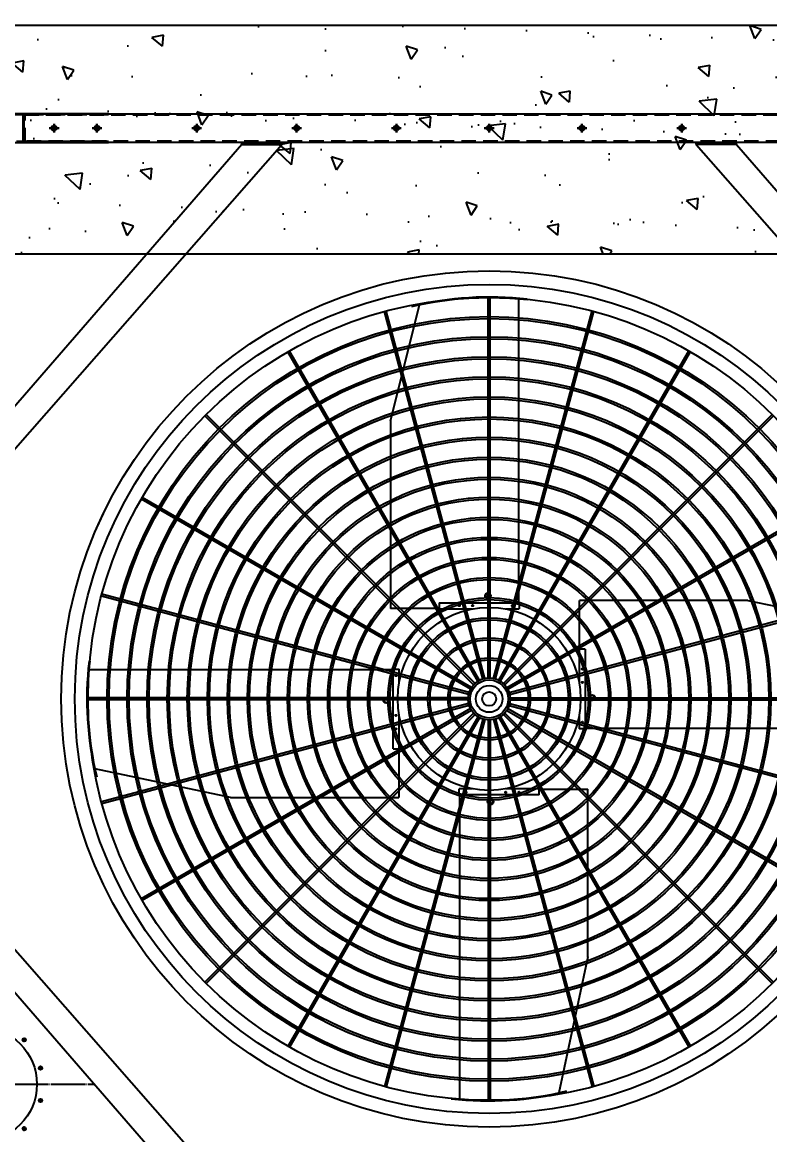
# Model space of a CAD drawing. Header units: millimetres. Extents: x 5461 to 24288, y 4498 to 17811.
# Drawn here: x 8681 to 9991, y 13653 to 15602 of the extents above; entities that cross this region are included whole.
import ezdxf

# ---------------------------------------------------------------- set-up
doc = ezdxf.new("R2010")
doc.units = ezdxf.units.MM
doc.linetypes.add('CENTER', pattern=[65, 60, -2, 1, -2])
doc.linetypes.add('HIDDEN', pattern=[9.525, 6.35, -3.175])
doc.layers.get('Defpoints').update_dxf_attribs({"color": 161})
for name, color, linetype in [('CENTER', 1, 'CENTER'), ('LINE', 7, 'Continuous'), ('숨은선', 5, 'HIDDEN')]:
    doc.layers.add(name, color=color, linetype=linetype)
doc.styles.get("Standard").update_dxf_attribs({"font": 'arial.ttf'})
doc.dimstyles.new('1.40', dxfattribs={"dimscale": 40, "dimtxt": 1, "dimasz": 1, "dimexe": 0.5, "dimexo": 0.5, "dimgap": 0.5, "dimtad": 1, "dimdec": 1, "dimzin": 9, "dimdsep": 46, "dimtxsty": 'Standard', "dimcen": 0, "dimclrd": 2, "dimclre": 2, "dimclrt": 3, "dimadec": 0, "dimazin": 0, "dimtfac": 1, "dimtdec": 1, "dimtmove": 1, "dimatfit": 3, "dimfxl": 1, "dimtolj": 1, "dimtzin": 0, "dimlwd": -1, "dimlwe": -1, "dimarcsym": 0})

# ---------------------------------------------------------------- blocks, each defined once
blk = doc.blocks.new('*D118')
at = {"color": 2, "transparency": 16777216}
for p, q in [((6999.4, 15461.3), (6999.4, 15897.6)), ((11999.4, 15461.3), (11999.4, 15897.6)), ((7039.4, 15877.6), (11959.4, 15877.6))]:
    blk.add_line(p, q, dxfattribs=at)
for points in [[(7039.4, 15884.3), (7039.4, 15871), (6999.4, 15877.6)], [(11959.4, 15884.3), (11959.4, 15871), (11999.4, 15877.6)]]:
    blk.add_solid(points, dxfattribs=at)
at = {"layer": 'Defpoints', "color": 0, "transparency": 16777216}
for p in [(11999.4, 15877.6), (6999.4, 15441.3), (11999.4, 15441.3)]:
    blk.add_point(p, dxfattribs=at)
at = {"color": 3, "transparency": 16777216, "insert": (9499.4, 15999.7), "char_height": 200, "attachment_point": 5}
blk.add_mtext('\\A1;5000', dxfattribs=at)
blk = doc.blocks.new('_DotSmall')
at = {"color": 0, "linetype": 'ByBlock', "const_width": 0.5}
blk.add_lwpolyline([(-0.0625, 0, 1), (0.0625, 0, 1)], format="xyb", close=True, dxfattribs=at)

msp = doc.modelspace()

# ---------------------------------------------------------------- hatches: boundary and pattern name
h = msp.add_hatch()
h.set_pattern_fill('AR-CONC', color=8, scale=1.28, angle=90)
h.set_pattern_definition([(140, (-13795.98, 17103.78), (20.402, 233.1964), [24.384, -268.224]), (85, (-13795.98, 17103.78), (-244.5528, -45.1116), [19.5072, -214.58]), (190.4514, (-13794.28, 17123.22), (-224.1507, 188.0848), [20.7232, -227.9555]), (136.1842, (-13861, 17103.78), (53.8142, 346.9812), [36.576, -402.336]), (186.6356, (-13856.52, 17132.7), (-316.7054, 303.8773), [31.085, -341.9336]), (81.1842, (-13861, 17103.8), (-316.7054, 303.8773), [29.2608, -321.8685]), (111, (-13844.75, 17136.3), (130.8995, 194.0664), [24.384, -268.224]), (56, (-13844.75, 17136.3), (-235.7606, 79.1066), [19.5072, -214.5792]), (161.4514, (-13833.84, 17152.47), (-104.8611, 273.173), [20.7232, -227.9551]), (127.5, (-13795.98, 17103.78), (-108.23045, 3.9534), [0, -211.97824, 0, -217.8304, 0, -215.392]), (97.5, (-13795.98, 17103.78), (-128.23114, 85.52917), [0, -124.19584, 0, -207.10144, 0, -82.0928]), (57.5, (-13795.98, 17031.28), (7.3328, 173.55596), [0, -81.28, 0, -253.5936, 0, -336.4992]), (47.5, (-13795.98, 16998.77), (-32.5459, 189.60535), [0, -105.664, 0, -168.4122, 0, -238.9632])])
h.paths.add_polyline_path([(11949.39, 15596.34), (7049.39, 15596.34), (7049.39, 15196.34), (11949.39, 15196.34)])

# ---------------------------------------------------------------- linework, layer by layer
at = {"color": 7}
for p, q in [((8832.4, 15441.34), (7299.4, 15441.34)), ((8832.4, 15441.34), (7299.4, 15441.34)), ((8351.4, 15441.34), (10647.4, 15441.34)), ((8682.4, 15391.34), (8682.4, 15441.34)), ((8684.4, 15391.34), (8684.4, 15441.34)), ((8684.4, 15391.34), (8684.4, 15441.34)), ((8684.4, 15441.34), (10314.4, 15441.34)), ((7299.4, 15391.34), (8832.4, 15391.34)), ((9136.76, 15387.34), (8403.4, 14553.99)), ((9066.05, 15387.34), (8403.4, 14624.7)), ((10314.4, 15391.34), (8684.4, 15391.34)), ((9066.05, 15387.34), (9066.05, 15389.34)), ((9066.05, 15389.34), (9136.76, 15389.34)), ((9066.05, 15387.34), (9136.76, 15387.34)), ((9136.76, 15387.34), (9136.76, 15389.34)), ((9862.05, 15387.34), (9862.05, 15389.34)), ((9932.76, 15389.34), (9862.05, 15389.34)), ((9932.76, 15387.34), (9862.05, 15387.34)), ((9862.05, 15387.34), (10595.4, 14553.99)), ((9932.76, 15387.34), (9932.76, 15389.34)), ((9932.76, 15387.34), (10595.4, 14624.7)), ((9136.76, 13443.4), (8403.4, 14276.76)), ((9066.05, 13443.4), (8403.4, 14206.05))]:
    msp.add_line(p, q, dxfattribs=at)
at = {"color": 3}
for p, q in [((9497.64, 14453.22), (9497.64, 15119.45)), ((9501.16, 14453.22), (9501.16, 15119.45)), ((9488.16, 14451.5), (9315.73, 15095.04)), ((9491.56, 14452.41), (9319.12, 15095.95)), ((9507.25, 14452.41), (9679.68, 15095.95)), ((9510.64, 14451.5), (9683.08, 15095.04)), ((9482.49, 14449.15), (9149.37, 15026.13)), ((9516.32, 14449.15), (9849.44, 15026.13)), ((9479.44, 14447.4), (9146.33, 15024.38)), ((9519.36, 14447.4), (9852.48, 15024.38)), ((9472.09, 14441.17), (9000.99, 14912.28)), ((9474.57, 14443.66), (9003.47, 14914.76)), ((9524.23, 14443.66), (9995.33, 14914.76)), ((9526.72, 14441.17), (9997.82, 14912.28)), ((9466.59, 14433.26), (8889.61, 14766.38)), ((9468.35, 14436.3), (8891.37, 14769.42)), ((9530.46, 14436.3), (10107.44, 14769.42)), ((9532.21, 14433.26), (10109.19, 14766.38)), ((9464.24, 14427.59), (8820.71, 14600.02)), ((9534.56, 14427.59), (10178.1, 14600.02)), ((9463.33, 14424.19), (8819.8, 14596.62)), ((9535.47, 14424.19), (10179.01, 14596.62)), ((9462.53, 14418.1), (8796.29, 14418.1)), ((9462.53, 14414.59), (8796.29, 14414.59)), ((9463.33, 14408.5), (8819.8, 14236.06)), ((9464.24, 14405.1), (8820.71, 14232.67)), ((9534.56, 14405.1), (10178.1, 14232.67)), ((9535.47, 14408.5), (10179.01, 14236.06)), ((9536.27, 14418.1), (10202.51, 14418.1)), ((9536.27, 14414.59), (10202.51, 14414.59)), ((9466.59, 14399.43), (8889.61, 14066.31)), ((9468.35, 14396.39), (8891.37, 14063.27)), ((9472.09, 14391.51), (9000.99, 13920.41)), ((9474.57, 14389.03), (9003.47, 13917.93)), ((9479.44, 14385.29), (9146.33, 13808.31)), ((9482.49, 14383.53), (9149.37, 13806.55)), ((9516.32, 14383.53), (9849.44, 13806.55)), ((9519.36, 14385.29), (9852.48, 13808.31)), ((9524.23, 14389.03), (9995.33, 13917.93)), ((9526.72, 14391.51), (9997.82, 13920.41)), ((9530.46, 14396.39), (10107.44, 14063.27)), ((9532.21, 14399.43), (10109.19, 14066.31)), ((9488.16, 14381.18), (9315.73, 13737.65)), ((9491.56, 14380.27), (9319.12, 13736.74)), ((9497.64, 14379.47), (9497.64, 13713.23)), ((9501.16, 14379.47), (9501.16, 13713.23)), ((9507.25, 14380.27), (9679.68, 13736.74)), ((9510.64, 14381.18), (9683.08, 13737.65))]:
    msp.add_line(p, q, dxfattribs=at)
at = {"color": 8}
msp.add_lwpolyline([(7049.39, 15596.34), (7049.39, 15196.34), (11949.39, 15196.34), (11949.39, 15596.34)], close=True, dxfattribs=at)
for centre, radius in [((8736.9, 15416.34), 4.5), ((8736.9, 15416.34), 3), ((8736.9, 15416.34), 3), ((8736.9, 15416.34), 3), ((8736.9, 15416.34), 3), ((8736.9, 15416.34), 3), ((8736.9, 15416.34), 3), ((8736.9, 15416.34), 3), ((8736.9, 15416.34), 3), ((8811.9, 15416.34), 4.5), ((8811.9, 15416.34), 3), ((8811.9, 15416.34), 3), ((8811.9, 15416.34), 3), ((8811.9, 15416.34), 3), ((8811.9, 15416.34), 3), ((8811.9, 15416.34), 3), ((8811.9, 15416.34), 3), ((8811.9, 15416.34), 3), ((8986.9, 15416.34), 4.5), ((8986.9, 15416.34), 3), ((8986.9, 15416.34), 3), ((8986.9, 15416.34), 3), ((8986.9, 15416.34), 3), ((8986.9, 15416.34), 3), ((8986.9, 15416.34), 3), ((8986.9, 15416.34), 3), ((8986.9, 15416.34), 3), ((9161.9, 15416.34), 4.5), ((9161.9, 15416.34), 3), ((9161.9, 15416.34), 3), ((9161.9, 15416.34), 3), ((9161.9, 15416.34), 3), ((9161.9, 15416.34), 3), ((9161.9, 15416.34), 3), ((9161.9, 15416.34), 3), ((9161.9, 15416.34), 3), ((9336.9, 15416.34), 4.5), ((9336.9, 15416.34), 3), ((9336.9, 15416.34), 3), ((9336.9, 15416.34), 3), ((9336.9, 15416.34), 3), ((9336.9, 15416.34), 3), ((9336.9, 15416.34), 3), ((9336.9, 15416.34), 3), ((9336.9, 15416.34), 3), ((9499.4, 15416.34), 4.5), ((9499.4, 15416.34), 3), ((9499.4, 15416.34), 3), ((9499.4, 15416.34), 3), ((9499.4, 15416.34), 3), ((9499.4, 15416.34), 3), ((9499.4, 15416.34), 3), ((9499.4, 15416.34), 3), ((9499.4, 15416.34), 3), ((9661.9, 15416.34), 4.5), ((9661.9, 15416.34), 3), ((9661.9, 15416.34), 3), ((9661.9, 15416.34), 3), ((9661.9, 15416.34), 3), ((9661.9, 15416.34), 3), ((9661.9, 15416.34), 3), ((9661.9, 15416.34), 3), ((9661.9, 15416.34), 3), ((9836.9, 15416.34), 4.5), ((9836.9, 15416.34), 3), ((9836.9, 15416.34), 3), ((9836.9, 15416.34), 3), ((9836.9, 15416.34), 3), ((9836.9, 15416.34), 3), ((9836.9, 15416.34), 3), ((9836.9, 15416.34), 3), ((9836.9, 15416.34), 3), ((8684.56, 13819.13), 3), ((8713.03, 13769.81), 3), ((8713.03, 13712.87), 3), ((8684.56, 13663.56), 3)]:
    msp.add_circle(centre, radius)
at = {"color": 3}
for radius in [750, 749.99, 726.19, 703.11, 160.26]:
    msp.add_circle((9499.4, 14416.34), radius, dxfattribs=at)
at = {"color": 3, "ltscale": 5}
for radius in [669.71, 666.2, 634.56, 631.04, 599.4, 595.89, 564.25, 560.73, 529.09, 525.58, 493.94, 490.42, 458.78, 455.27, 423.63, 420.11, 388.47, 384.95, 353.31, 349.8, 318.16, 314.64, 283, 279.49, 247.85, 244.33, 212.69, 209.18, 177.54, 174.02, 142.38, 138.86, 107.22, 103.71, 72.07, 68.55, 36.91, 33.4, 23.44, 12.3]:
    msp.add_circle((9499.4, 14416.34), radius, dxfattribs=at)
at = {"color": 7}
msp.add_circle((8606.78, 13741.34), 100, dxfattribs=at)
at = {"layer": 'CENTER'}
for p, q in [((8745.42, 15416.34), (8728.38, 15416.34)), ((8745.42, 15416.34), (8728.38, 15416.34)), ((8745.42, 15416.34), (8728.38, 15416.34)), ((8728.38, 15416.34), (8745.42, 15416.34)), ((8736.9, 15423.84), (8736.9, 15408.84)), ((8736.9, 15423.84), (8736.9, 15408.84)), ((8736.9, 15423.84), (8736.9, 15408.84)), ((8736.9, 15423.84), (8736.9, 15408.84)), ((8736.9, 15423.84), (8736.9, 15408.84)), ((8736.9, 15423.84), (8736.9, 15408.84)), ((8736.9, 15423.84), (8736.9, 15408.84)), ((8736.9, 15423.84), (8736.9, 15408.84)), ((8736.9, 15408.84), (8736.9, 15423.84)), ((8736.9, 15408.84), (8736.9, 15423.84)), ((8736.9, 15408.84), (8736.9, 15423.84)), ((8736.9, 15408.84), (8736.9, 15423.84)), ((8736.9, 15408.84), (8736.9, 15423.84)), ((8736.9, 15408.84), (8736.9, 15423.84)), ((8736.9, 15408.84), (8736.9, 15423.84)), ((8736.9, 15408.84), (8736.9, 15423.84)), ((8820.42, 15416.34), (8803.38, 15416.34)), ((8820.42, 15416.34), (8803.38, 15416.34)), ((8820.42, 15416.34), (8803.38, 15416.34)), ((8803.38, 15416.34), (8820.42, 15416.34)), ((8811.9, 15423.84), (8811.9, 15408.84)), ((8811.9, 15423.84), (8811.9, 15408.84)), ((8811.9, 15423.84), (8811.9, 15408.84)), ((8811.9, 15423.84), (8811.9, 15408.84)), ((8811.9, 15423.84), (8811.9, 15408.84)), ((8811.9, 15423.84), (8811.9, 15408.84)), ((8811.9, 15423.84), (8811.9, 15408.84)), ((8811.9, 15423.84), (8811.9, 15408.84)), ((8811.9, 15408.84), (8811.9, 15423.84)), ((8811.9, 15408.84), (8811.9, 15423.84)), ((8811.9, 15408.84), (8811.9, 15423.84)), ((8811.9, 15408.84), (8811.9, 15423.84)), ((8811.9, 15408.84), (8811.9, 15423.84)), ((8811.9, 15408.84), (8811.9, 15423.84)), ((8811.9, 15408.84), (8811.9, 15423.84)), ((8811.9, 15408.84), (8811.9, 15423.84)), ((8995.42, 15416.34), (8978.38, 15416.34)), ((8995.42, 15416.34), (8978.38, 15416.34)), ((8995.42, 15416.34), (8978.38, 15416.34)), ((8978.38, 15416.34), (8995.42, 15416.34)), ((8986.9, 15423.84), (8986.9, 15408.84)), ((8986.9, 15423.84), (8986.9, 15408.84)), ((8986.9, 15423.84), (8986.9, 15408.84)), ((8986.9, 15423.84), (8986.9, 15408.84)), ((8986.9, 15423.84), (8986.9, 15408.84)), ((8986.9, 15423.84), (8986.9, 15408.84)), ((8986.9, 15423.84), (8986.9, 15408.84)), ((8986.9, 15423.84), (8986.9, 15408.84)), ((8986.9, 15408.84), (8986.9, 15423.84)), ((8986.9, 15408.84), (8986.9, 15423.84)), ((8986.9, 15408.84), (8986.9, 15423.84)), ((8986.9, 15408.84), (8986.9, 15423.84)), ((8986.9, 15408.84), (8986.9, 15423.84)), ((8986.9, 15408.84), (8986.9, 15423.84)), ((8986.9, 15408.84), (8986.9, 15423.84)), ((8986.9, 15408.84), (8986.9, 15423.84)), ((9170.42, 15416.34), (9153.38, 15416.34)), ((9170.42, 15416.34), (9153.38, 15416.34)), ((9170.42, 15416.34), (9153.38, 15416.34)), ((9153.38, 15416.34), (9170.42, 15416.34)), ((9161.9, 15423.84), (9161.9, 15408.84)), ((9161.9, 15423.84), (9161.9, 15408.84)), ((9161.9, 15423.84), (9161.9, 15408.84)), ((9161.9, 15423.84), (9161.9, 15408.84)), ((9161.9, 15423.84), (9161.9, 15408.84)), ((9161.9, 15423.84), (9161.9, 15408.84)), ((9161.9, 15423.84), (9161.9, 15408.84)), ((9161.9, 15423.84), (9161.9, 15408.84)), ((9161.9, 15408.84), (9161.9, 15423.84)), ((9161.9, 15408.84), (9161.9, 15423.84)), ((9161.9, 15408.84), (9161.9, 15423.84)), ((9161.9, 15408.84), (9161.9, 15423.84)), ((9161.9, 15408.84), (9161.9, 15423.84)), ((9161.9, 15408.84), (9161.9, 15423.84)), ((9161.9, 15408.84), (9161.9, 15423.84)), ((9161.9, 15408.84), (9161.9, 15423.84)), ((9345.42, 15416.34), (9328.38, 15416.34)), ((9345.42, 15416.34), (9328.38, 15416.34)), ((9345.42, 15416.34), (9328.38, 15416.34)), ((9328.38, 15416.34), (9345.42, 15416.34)), ((9336.9, 15423.84), (9336.9, 15408.84)), ((9336.9, 15423.84), (9336.9, 15408.84)), ((9336.9, 15423.84), (9336.9, 15408.84)), ((9336.9, 15423.84), (9336.9, 15408.84)), ((9336.9, 15423.84), (9336.9, 15408.84)), ((9336.9, 15423.84), (9336.9, 15408.84)), ((9336.9, 15423.84), (9336.9, 15408.84)), ((9336.9, 15423.84), (9336.9, 15408.84)), ((9336.9, 15408.84), (9336.9, 15423.84)), ((9336.9, 15408.84), (9336.9, 15423.84)), ((9336.9, 15408.84), (9336.9, 15423.84)), ((9336.9, 15408.84), (9336.9, 15423.84)), ((9336.9, 15408.84), (9336.9, 15423.84)), ((9336.9, 15408.84), (9336.9, 15423.84)), ((9336.9, 15408.84), (9336.9, 15423.84)), ((9336.9, 15408.84), (9336.9, 15423.84)), ((9490.88, 15416.34), (9507.92, 15416.34)), ((9490.88, 15416.34), (9507.92, 15416.34)), ((9490.88, 15416.34), (9507.92, 15416.34)), ((9507.92, 15416.34), (9490.88, 15416.34)), ((9499.4, 15423.84), (9499.4, 15408.84)), ((9499.4, 15423.84), (9499.4, 15408.84)), ((9499.4, 15423.84), (9499.4, 15408.84)), ((9499.4, 15423.84), (9499.4, 15408.84)), ((9499.4, 15423.84), (9499.4, 15408.84)), ((9499.4, 15423.84), (9499.4, 15408.84)), ((9499.4, 15423.84), (9499.4, 15408.84)), ((9499.4, 15423.84), (9499.4, 15408.84)), ((9499.4, 15408.84), (9499.4, 15423.84)), ((9499.4, 15408.84), (9499.4, 15423.84)), ((9499.4, 15408.84), (9499.4, 15423.84)), ((9499.4, 15408.84), (9499.4, 15423.84)), ((9499.4, 15408.84), (9499.4, 15423.84)), ((9499.4, 15408.84), (9499.4, 15423.84)), ((9499.4, 15408.84), (9499.4, 15423.84)), ((9499.4, 15408.84), (9499.4, 15423.84)), ((9653.38, 15416.34), (9670.42, 15416.34)), ((9653.38, 15416.34), (9670.42, 15416.34)), ((9653.38, 15416.34), (9670.42, 15416.34)), ((9670.42, 15416.34), (9653.38, 15416.34)), ((9661.9, 15423.84), (9661.9, 15408.84)), ((9661.9, 15423.84), (9661.9, 15408.84)), ((9661.9, 15423.84), (9661.9, 15408.84)), ((9661.9, 15423.84), (9661.9, 15408.84)), ((9661.9, 15423.84), (9661.9, 15408.84)), ((9661.9, 15423.84), (9661.9, 15408.84)), ((9661.9, 15423.84), (9661.9, 15408.84)), ((9661.9, 15423.84), (9661.9, 15408.84)), ((9661.9, 15408.84), (9661.9, 15423.84)), ((9661.9, 15408.84), (9661.9, 15423.84)), ((9661.9, 15408.84), (9661.9, 15423.84)), ((9661.9, 15408.84), (9661.9, 15423.84)), ((9661.9, 15408.84), (9661.9, 15423.84)), ((9661.9, 15408.84), (9661.9, 15423.84)), ((9661.9, 15408.84), (9661.9, 15423.84)), ((9661.9, 15408.84), (9661.9, 15423.84)), ((9828.38, 15416.34), (9845.42, 15416.34)), ((9828.38, 15416.34), (9845.42, 15416.34)), ((9828.38, 15416.34), (9845.42, 15416.34)), ((9845.42, 15416.34), (9828.38, 15416.34)), ((9836.9, 15423.84), (9836.9, 15408.84)), ((9836.9, 15423.84), (9836.9, 15408.84)), ((9836.9, 15423.84), (9836.9, 15408.84)), ((9836.9, 15423.84), (9836.9, 15408.84)), ((9836.9, 15423.84), (9836.9, 15408.84)), ((9836.9, 15423.84), (9836.9, 15408.84)), ((9836.9, 15423.84), (9836.9, 15408.84)), ((9836.9, 15423.84), (9836.9, 15408.84)), ((9836.9, 15408.84), (9836.9, 15423.84)), ((9836.9, 15408.84), (9836.9, 15423.84)), ((9836.9, 15408.84), (9836.9, 15423.84)), ((9836.9, 15408.84), (9836.9, 15423.84)), ((9836.9, 15408.84), (9836.9, 15423.84)), ((9836.9, 15408.84), (9836.9, 15423.84)), ((9836.9, 15408.84), (9836.9, 15423.84)), ((9836.9, 15408.84), (9836.9, 15423.84)), ((8681.91, 13816.48), (8687.27, 13821.83)), ((8686.92, 13816.77), (8682.2, 13821.48)), ((8686.92, 13816.77), (8682.2, 13821.48)), ((8686.92, 13816.77), (8682.2, 13821.48)), ((8686.92, 13816.77), (8682.2, 13821.48)), ((8709.41, 13768.84), (8716.73, 13770.81)), ((8713.89, 13766.59), (8712.17, 13773.03)), ((8713.89, 13766.59), (8712.17, 13773.03)), ((8713.89, 13766.59), (8712.17, 13773.03)), ((8713.89, 13766.59), (8712.17, 13773.03)), ((8406.78, 13741.34), (8806.78, 13741.34)), ((8709.41, 13713.84), (8716.73, 13711.88)), ((8712.17, 13709.65), (8713.89, 13716.09)), ((8712.17, 13709.65), (8713.89, 13716.09)), ((8712.17, 13709.65), (8713.89, 13716.09)), ((8712.17, 13709.65), (8713.89, 13716.09)), ((8681.91, 13666.21), (8687.27, 13660.85)), ((8682.2, 13661.21), (8686.92, 13665.92)), ((8682.2, 13661.21), (8686.92, 13665.92)), ((8682.2, 13661.21), (8686.92, 13665.92)), ((8682.2, 13661.21), (8686.92, 13665.92))]:
    msp.add_line(p, q, dxfattribs=at)
at = {"layer": 'LINE', "color": 3}
for p, q in [((9326.69, 14903.54), (9377.25, 15106.26)), ((9551.06, 15116.87), (9551.06, 14584.51)), ((9326.69, 14903.54), (9326.69, 14574.54)), ((9494.89, 14600.57), (9492.69, 14596.77)), ((9494.89, 14600.57), (9492.69, 14596.77)), ((9492.69, 14596.77), (9494.89, 14592.96)), ((9492.69, 14596.77), (9494.89, 14592.96)), ((9499.28, 14600.57), (9494.89, 14600.57)), ((9499.28, 14600.57), (9494.89, 14600.57)), ((9501.48, 14596.77), (9499.28, 14600.57)), ((9501.48, 14596.77), (9499.28, 14600.57)), ((9499.28, 14592.96), (9501.48, 14596.77)), ((9499.28, 14592.96), (9501.48, 14596.77)), ((9412, 14584.51), (9551.77, 14584.51)), ((9412, 14584.51), (9551.77, 14584.51)), ((9412, 14584.51), (9412, 14573.96)), ((9412, 14584.51), (9412, 14573.96)), ((9494.89, 14592.96), (9499.28, 14592.96)), ((9494.89, 14592.96), (9499.28, 14592.96)), ((9551.77, 14584.51), (9551.77, 14573.96)), ((9551.77, 14584.51), (9551.77, 14573.96)), ((9952.56, 14589.06), (9657.6, 14589.06)), ((9657.6, 14503.75), (9657.6, 14589.06)), ((9657.6, 14503.75), (9657.6, 14589.06)), ((9952.56, 14589.06), (10190.44, 14538.5)), ((9412, 14574.54), (9326.69, 14574.54)), ((9412, 14574.54), (9326.69, 14574.54)), ((9412, 14573.96), (9470.4, 14573.96)), ((9412, 14573.96), (9470.4, 14573.96)), ((9528.41, 14573.96), (9551.77, 14573.96)), ((9528.41, 14573.96), (9551.77, 14573.96)), ((9657.02, 14503.75), (9657.02, 14445.35)), ((9657.02, 14503.75), (9657.02, 14445.35)), ((9667.56, 14503.75), (9657.02, 14503.75)), ((9667.56, 14503.75), (9657.02, 14503.75)), ((9667.56, 14503.75), (9667.56, 14363.98)), ((9667.56, 14503.75), (9667.56, 14363.98)), ((8797.75, 14468.01), (9331.24, 14468.01)), ((9331.24, 14328.94), (9331.24, 14468.71)), ((9331.24, 14328.94), (9331.24, 14468.71)), ((9331.24, 14468.71), (9341.79, 14468.71)), ((9331.24, 14468.71), (9341.79, 14468.71)), ((9341.79, 14445.35), (9341.79, 14468.71)), ((9341.79, 14445.35), (9341.79, 14468.71)), ((9679.83, 14423.06), (9676.02, 14420.86)), ((9679.83, 14423.06), (9676.02, 14420.86)), ((9683.63, 14420.86), (9679.83, 14423.06)), ((9683.63, 14420.86), (9679.83, 14423.06)), ((9318.98, 14418.42), (9315.17, 14416.22)), ((9318.98, 14418.42), (9315.17, 14416.22)), ((9315.17, 14416.22), (9315.17, 14411.83)), ((9315.17, 14416.22), (9315.17, 14411.83)), ((9315.17, 14411.83), (9318.98, 14409.63)), ((9315.17, 14411.83), (9318.98, 14409.63)), ((9322.78, 14416.22), (9318.98, 14418.42)), ((9322.78, 14416.22), (9318.98, 14418.42)), ((9318.98, 14409.63), (9322.78, 14411.83)), ((9318.98, 14409.63), (9322.78, 14411.83)), ((9322.78, 14411.83), (9322.78, 14416.22)), ((9322.78, 14411.83), (9322.78, 14416.22)), ((9676.02, 14420.86), (9676.02, 14416.47)), ((9676.02, 14420.86), (9676.02, 14416.47)), ((9676.02, 14416.47), (9679.83, 14414.27)), ((9676.02, 14416.47), (9679.83, 14414.27)), ((9679.83, 14414.27), (9683.63, 14416.47)), ((9679.83, 14414.27), (9683.63, 14416.47)), ((9683.63, 14416.47), (9683.63, 14420.86)), ((9683.63, 14416.47), (9683.63, 14420.86)), ((9341.79, 14328.94), (9341.79, 14387.34)), ((9341.79, 14328.94), (9341.79, 14387.34)), ((9657.02, 14387.34), (9657.02, 14363.98)), ((9657.02, 14387.34), (9657.02, 14363.98)), ((9667.56, 14363.98), (9657.02, 14363.98)), ((9667.56, 14363.98), (9657.02, 14363.98)), ((10201.05, 14364.68), (9667.56, 14364.68)), ((9331.24, 14328.94), (9341.79, 14328.94)), ((9331.24, 14328.94), (9341.79, 14328.94)), ((9341.2, 14328.94), (9341.2, 14243.63)), ((9341.2, 14328.94), (9341.2, 14243.63)), ((9046.24, 14243.63), (8808.37, 14294.19)), ((9470.4, 14258.73), (9447.04, 14258.73)), ((9447.04, 14248.18), (9447.04, 14258.73)), ((9470.4, 14258.73), (9447.04, 14258.73)), ((9447.04, 14248.18), (9447.04, 14258.73)), ((9470.4, 14258.73), (9447.04, 14258.73)), ((9447.04, 14248.18), (9447.04, 14258.73)), ((9470.4, 14258.73), (9447.04, 14258.73)), ((9447.04, 14248.18), (9447.04, 14258.73)), ((9586.81, 14248.18), (9447.04, 14248.18)), ((9586.81, 14248.18), (9447.04, 14248.18)), ((9586.81, 14248.18), (9447.04, 14248.18)), ((9586.81, 14248.18), (9447.04, 14248.18)), ((9447.74, 13715.81), (9447.74, 14248.18)), ((9447.74, 13715.81), (9447.74, 14248.18)), ((9586.81, 14258.73), (9528.41, 14258.73)), ((9586.81, 14258.73), (9528.41, 14258.73)), ((9586.81, 14258.73), (9528.41, 14258.73)), ((9586.81, 14258.73), (9528.41, 14258.73)), ((9586.81, 14248.18), (9586.81, 14258.73)), ((9586.81, 14248.18), (9586.81, 14258.73)), ((9586.81, 14248.18), (9586.81, 14258.73)), ((9586.81, 14248.18), (9586.81, 14258.73)), ((9586.81, 14258.14), (9672.12, 14258.14)), ((9586.81, 14258.14), (9672.12, 14258.14)), ((9586.81, 14258.14), (9672.12, 14258.14)), ((9586.81, 14258.14), (9672.12, 14258.14)), ((9672.12, 13964.3), (9672.12, 14258.14)), ((9672.12, 13964.3), (9672.12, 14258.14)), ((9046.24, 14243.63), (9341.2, 14243.63)), ((9499.52, 14239.72), (9497.33, 14235.92)), ((9499.52, 14239.72), (9497.33, 14235.92)), ((9499.52, 14239.72), (9497.33, 14235.92)), ((9499.52, 14239.72), (9497.33, 14235.92)), ((9497.33, 14235.92), (9499.52, 14232.11)), ((9497.33, 14235.92), (9499.52, 14232.11)), ((9497.33, 14235.92), (9499.52, 14232.11)), ((9497.33, 14235.92), (9499.52, 14232.11)), ((9503.92, 14239.72), (9499.52, 14239.72)), ((9503.92, 14239.72), (9499.52, 14239.72)), ((9503.92, 14239.72), (9499.52, 14239.72)), ((9503.92, 14239.72), (9499.52, 14239.72)), ((9499.52, 14232.11), (9503.92, 14232.11)), ((9499.52, 14232.11), (9503.92, 14232.11)), ((9499.52, 14232.11), (9503.92, 14232.11)), ((9499.52, 14232.11), (9503.92, 14232.11)), ((9506.12, 14235.92), (9503.92, 14239.72)), ((9506.12, 14235.92), (9503.92, 14239.72)), ((9506.12, 14235.92), (9503.92, 14239.72)), ((9506.12, 14235.92), (9503.92, 14239.72)), ((9503.92, 14232.11), (9506.12, 14235.92)), ((9503.92, 14232.11), (9506.12, 14235.92)), ((9503.92, 14232.11), (9506.12, 14235.92)), ((9503.92, 14232.11), (9506.12, 14235.92)), ((9672.12, 13964.3), (9621.56, 13726.43))]:
    msp.add_line(p, q, dxfattribs=at)
for centre, radius in [((9497.08, 14596.77), 4.98), ((9497.08, 14596.77), 4.98), ((9447.03, 14579.82), 1.17), ((9447.03, 14579.82), 1.17), ((9470.47, 14579.82), 1.17), ((9470.47, 14579.82), 1.17), ((9540.2, 14579.82), 1.17), ((9540.2, 14579.82), 1.17), ((9662.88, 14468.71), 1.17), ((9662.88, 14468.71), 1.17), ((9335.93, 14457.14), 1.17), ((9335.93, 14457.14), 1.17), ((9662.88, 14445.28), 1.17), ((9662.88, 14445.28), 1.17), ((9679.83, 14418.66), 4.98), ((9679.83, 14418.66), 4.98), ((9318.98, 14414.03), 4.98), ((9318.98, 14414.03), 4.98), ((9335.93, 14387.41), 1.17), ((9335.93, 14387.41), 1.17), ((9335.93, 14363.98), 1.17), ((9335.93, 14363.98), 1.17), ((9662.88, 14375.55), 1.17), ((9662.88, 14375.55), 1.17), ((9458.61, 14252.87), 1.17), ((9458.61, 14252.87), 1.17), ((9458.61, 14252.87), 1.17), ((9458.61, 14252.87), 1.17), ((9528.33, 14252.87), 1.17), ((9528.33, 14252.87), 1.17), ((9528.33, 14252.87), 1.17), ((9528.33, 14252.87), 1.17), ((9551.77, 14252.87), 1.17), ((9551.77, 14252.87), 1.17), ((9551.77, 14252.87), 1.17), ((9551.77, 14252.87), 1.17), ((9501.72, 14235.92), 4.98), ((9501.72, 14235.92), 4.98), ((9501.72, 14235.92), 4.98), ((9501.72, 14235.92), 4.98)]:
    msp.add_circle(centre, radius, dxfattribs=at)
for centre, radius, start, end in [((9499.4, 14534.41), 585.93, 83.50065, 103.45952), ((9499.4, 14534.41), 584.76, 83.48757, 103.487), ((9380.22, 14416.34), 585.93, 173.50065, 193.45952), ((9380.22, 14416.34), 584.76, 173.48757, 193.487), ((9499.4, 14298.28), 584.76, 263.48757, 283.487), ((9499.4, 14298.28), 585.93, 263.50065, 283.45952)]:
    msp.add_arc(centre, radius, start, end, dxfattribs=at)
at = {"layer": '숨은선', "ltscale": 4}
for p, q in [((8832.4, 15439.34), (7299.4, 15439.34)), ((8684.4, 15439.34), (10314.4, 15439.34)), ((8686.4, 15391.34), (8686.4, 15441.34)), ((7299.4, 15393.34), (8832.4, 15393.34)), ((10314.4, 15393.34), (8684.4, 15393.34))]:
    msp.add_line(p, q, dxfattribs=at)

# ---------------------------------------------------------------- dimensions: what is measured, and where the dimension line sits
at = {"color": 7}
dim = msp.add_linear_dim(base=(11999.4, 15877.62), p1=(6999.4, 15441.34), p2=(11999.4, 15441.34), dimstyle='1.40', override={"dimtxt": 5, "dimblk1": 'DotSmall', "dimfxl": 1.25}, dxfattribs=at)
dim.commit()
dim.dimension.update_dxf_attribs({"geometry": '*D118', "text_midpoint": (9499.4, 15999.74)})

doc.saveas('drawing.dxf')
